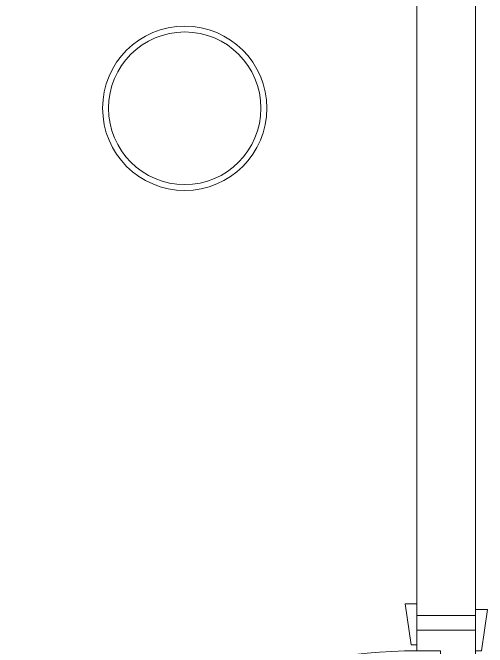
# Model space of a CAD drawing. Header units: millimetres. Extents: x -2143172 to 5255, y -610845 to 279739.
# Drawn here: x -1256950 to -1256141, y -13569 to -12488 of the extents above; entities that cross this region are included whole.
import ezdxf

# ---------------------------------------------------------------- set-up
doc = ezdxf.new("R2010")
doc.units = ezdxf.units.MM
doc.header["$LTSCALE"] = 30
doc.layers.get('0').update_dxf_attribs({"lineweight": 5})
doc.layers.add('LOADING', color=163, linetype='Continuous', lineweight=5)
doc.layers.add('Walls', color=32, linetype='Continuous', lineweight=5)
doc.layers.add('Wooden Joinery', color=7, linetype='Continuous', lineweight=5, true_color=0x521300)

# ---------------------------------------------------------------- blocks, each defined once
blk = doc.blocks.new('A$C72370EFE')
at = {"layer": 'Wooden Joinery'}
for p, q in [((-0.01, -0.03), (-0.01, -0.07)), ((0, -0.03), (-0.01, -0.03)), ((0.04, -0.03), (0.05, -0.03)), ((0.05, -0.03), (0.05, -0.07)), ((-0.01, -0.04), (-0.02, -0.04)), ((0.05, -0.04), (0.06, -0.04)), ((-0.01, -0.06), (-0.02, -0.06)), ((0.05, -0.06), (0.06, -0.06)), ((-0.05, -0.07), (-0.05, -0.16)), ((-0.03, -0.07), (-0.03, -0.16)), ((0, -0.07), (-0.01, -0.07)), ((0.04, -0.07), (0.05, -0.07)), ((0.07, -0.07), (0.07, -0.16)), ((0.09, -0.07), (0.09, -0.16)), ((-0.01, -0.17), (-0.02, -0.17)), ((-0.01, -0.17), (-0.01, -0.19)), ((0.05, -0.17), (0.06, -0.17)), ((0.05, -0.17), (0.05, -0.19)), ((-0.01, -0.19), (-0.02, -0.19)), ((0.05, -0.19), (0.06, -0.19))]:
    blk.add_line(p, q, dxfattribs=at)
for centre, radius, start, end in [((-0.02, -0.07), 0.03, 90, 180), ((0.06, -0.07), 0.03, 0, 90), ((-0.02, -0.07), 0.01, 90, 180), ((0.06, -0.07), 0.01, 0, 90), ((-0.02, -0.16), 0.03, 180, 270), ((-0.02, -0.16), 0.01, 180, 270), ((0.06, -0.16), 0.01, 270, 0), ((0.06, -0.16), 0.03, 270, 0)]:
    blk.add_arc(centre, radius, start, end, dxfattribs=at)
blk = doc.blocks.new('A$C5DAD61B4')
at = {"layer": 'Wooden Joinery'}
for points in [[(80, 959.1), (80, 969.1), (10, 979.1), (10, 959.1)], [(940, 959.1), (940, 969.1), (1010, 979.1), (1010, 959.1)], [(70, 859.1), (70, 849.1), (0, 839.1), (0, 859.1)], [(120, 859.1), (120, 0), (80, 0), (80, 859.1)], [(950, 859.1), (950, 849.1), (1020, 839.1), (1020, 859.1)]]:
    blk.add_lwpolyline(points, close=True, dxfattribs=at)
for points in [[(45, 859.1), (45, 959.1), (20, 959.1), (20, 859.1), (45, 859.1)], [(45, 859.1), (80, 859.1), (80, 899.1), (90, 899.1), (90, 959.1), (45, 959.1), (45, 859.1)], [(975, 859.1), (940, 859.1), (940, 899.1), (930, 899.1), (930, 959.1), (975, 959.1), (975, 859.1)], [(975, 859.1), (975, 959.1), (1000, 959.1), (1000, 859.1), (975, 859.1)]]:
    blk.add_lwpolyline(points, dxfattribs=at)
blk.add_arc((80, 859.1), 860, 272.666, 0, dxfattribs=at)
at = {"layer": 'Wooden Joinery', "xscale": 999.9999999998854, "yscale": 999.9999999998854, "zscale": 999.9999999998854, "rotation": 180}
blk.add_blockref('A$C72370EFE', (120, 0), dxfattribs=at)
blk = doc.blocks.new('WM00001-P')
blk.add_circle((0, 0), 0.14)
at = {"color": 8}
blk.add_circle((0, 0), 0.13, dxfattribs=at)

msp = doc.modelspace()

# ---------------------------------------------------------------- linework, layer by layer
at = {"layer": 'Walls'}
for p, q in [((-1256260.9, -13514.7), (-1256260.9, -11151.2)), ((-1256160.9, -13514.7), (-1256160.9, -11153.2)), ((-1256160.9, -13514.7), (-1256260.9, -13514.7))]:
    msp.add_line(p, q, dxfattribs=at)

# ---------------------------------------------------------------- block references
at = {"layer": 'LOADING', "extrusion": (-2.25644e-18, 2.24019e-05, -1), "xscale": -1000, "yscale": 1000, "zscale": 1000, "rotation": 270}
msp.add_blockref('WM00001-P', (1256656.7, -12650.6, -0.2), dxfattribs=at)
at = {"layer": 'Wooden Joinery', "xscale": -1, "rotation": 270}
msp.add_blockref('A$C5DAD61B4', (-1257119.9, -14514.7), dxfattribs=at)

doc.saveas('drawing.dxf')
